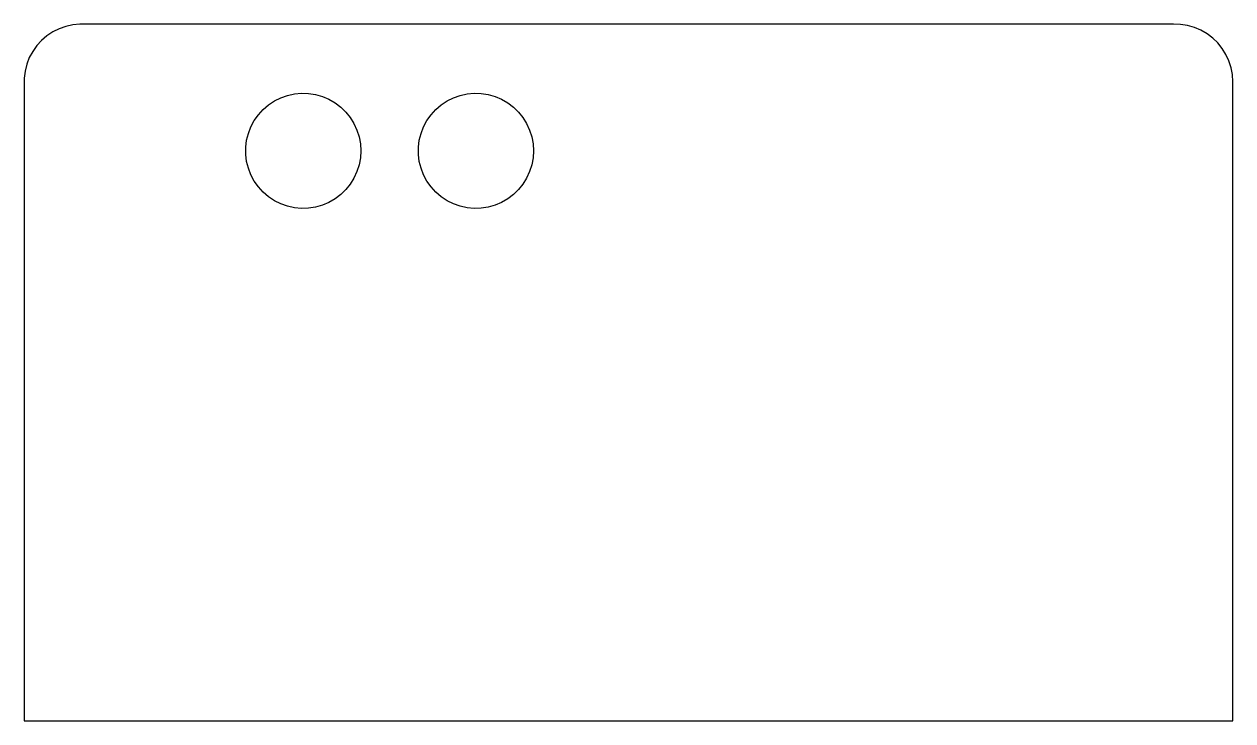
# Model space of a CAD drawing. Header units: metres. Extents: x 1.1 to 85.1, y 5.4 to 53.8.
import ezdxf

# ---------------------------------------------------------------- set-up
doc = ezdxf.new("R2010")
doc.units = ezdxf.units.M

msp = doc.modelspace()

# ---------------------------------------------------------------- linework, layer by layer
for p, q in [((4.97681, 53.7981), (4.48642, 53.7527)), ((80.9768, 53.7981), (4.97681, 53.7981)), ((81.4691, 53.7829), (80.9768, 53.7981)), ((81.9557, 53.7074), (81.4691, 53.7829)), ((2.68945, 52.9921), (2.31546, 52.6716)), ((3.09999, 53.2641), (2.68945, 52.9921)), ((3.54085, 53.4836), (3.09999, 53.2641)), ((4.00534, 53.6473), (3.54085, 53.4836)), ((4.48642, 53.7527), (4.00534, 53.6473)), ((82.4294, 53.5726), (81.9557, 53.7074)), ((82.8829, 53.3806), (82.4294, 53.5726)), ((83.3095, 53.1344), (82.8829, 53.3806)), ((83.7025, 52.8376), (83.3095, 53.1344)), ((1.98367, 52.3077), (1.69913, 51.9057)), ((2.31546, 52.6716), (1.98367, 52.3077)), ((84.056, 52.4948), (83.7025, 52.8376)), ((84.3648, 52.1111), (84.056, 52.4948)), ((84.624, 51.6924), (84.3648, 52.1111)), ((1.46613, 51.4718), (1.28822, 51.0126)), ((1.69913, 51.9057), (1.46613, 51.4718)), ((84.8299, 51.245), (84.624, 51.6924)), ((84.9792, 50.7757), (84.8299, 51.245)), ((1.16811, 50.535), (1.10757, 50.0462)), ((1.28822, 51.0126), (1.16811, 50.535)), ((85.0697, 50.2915), (84.9792, 50.7757)), ((1.10757, 50.0462), (1.10757, 5.39999)), ((85.1, 49.8), (85.0697, 50.2915)), ((85.1, 5.39999), (85.1, 49.8)), ((18.9409, 48.6836), (19.4053, 48.8473)), ((19.4053, 48.8473), (19.8864, 48.9527)), ((19.8864, 48.9527), (20.3768, 48.9981)), ((20.3768, 48.9981), (20.8691, 48.9829)), ((20.8691, 48.9829), (21.3557, 48.9074)), ((21.3557, 48.9074), (21.8294, 48.7726)), ((21.8294, 48.7726), (22.2829, 48.5806)), ((30.9409, 48.6836), (31.4053, 48.8473)), ((31.4053, 48.8473), (31.8864, 48.9527)), ((31.8864, 48.9527), (32.3768, 48.9981)), ((32.3768, 48.9981), (32.8691, 48.9829)), ((32.8691, 48.9829), (33.3557, 48.9074)), ((33.3557, 48.9074), (33.8294, 48.7726)), ((33.8294, 48.7726), (34.2829, 48.5806)), ((17.7155, 47.8716), (18.0895, 48.1921)), ((18.0895, 48.1921), (18.5, 48.4641)), ((18.5, 48.4641), (18.9409, 48.6836)), ((22.2829, 48.5806), (22.7095, 48.3344)), ((22.7095, 48.3344), (23.1025, 48.0376)), ((23.1025, 48.0376), (23.456, 47.6948)), ((29.7155, 47.8716), (30.0895, 48.1921)), ((30.0895, 48.1921), (30.5, 48.4641)), ((30.5, 48.4641), (30.9409, 48.6836)), ((34.2829, 48.5806), (34.7095, 48.3344)), ((34.7095, 48.3344), (35.1025, 48.0376)), ((35.1025, 48.0376), (35.456, 47.6948)), ((16.8661, 46.6718), (17.0991, 47.1057)), ((17.0991, 47.1057), (17.3837, 47.5077)), ((17.3837, 47.5077), (17.7155, 47.8716)), ((23.456, 47.6948), (23.7648, 47.3111)), ((23.7648, 47.3111), (24.024, 46.8924)), ((28.8661, 46.6718), (29.0991, 47.1057)), ((29.0991, 47.1057), (29.3837, 47.5077)), ((29.3837, 47.5077), (29.7155, 47.8716)), ((35.456, 47.6948), (35.7648, 47.3111)), ((35.7648, 47.3111), (36.024, 46.8924)), ((16.5681, 45.735), (16.6882, 46.2126)), ((16.6882, 46.2126), (16.8661, 46.6718)), ((24.024, 46.8924), (24.2299, 46.445)), ((24.2299, 46.445), (24.3792, 45.9756)), ((28.5681, 45.735), (28.6882, 46.2126)), ((28.6882, 46.2126), (28.8661, 46.6718)), ((36.024, 46.8924), (36.2299, 46.445)), ((36.2299, 46.445), (36.3792, 45.9756)), ((16.5076, 45.2462), (16.5681, 45.735)), ((24.3792, 45.9756), (24.4697, 45.4915)), ((24.4697, 45.4915), (24.5, 45)), ((28.5076, 45.2462), (28.5681, 45.735)), ((36.3792, 45.9756), (36.4697, 45.4915)), ((36.4697, 45.4915), (36.5, 45)), ((16.5076, 44.7538), (16.5076, 45.2462)), ((16.5681, 44.265), (16.5076, 44.7538)), ((24.5, 45), (24.4697, 44.5084)), ((28.5076, 44.7538), (28.5076, 45.2462)), ((28.5681, 44.265), (28.5076, 44.7538)), ((36.5, 45), (36.4697, 44.5084)), ((16.6882, 43.7874), (16.5681, 44.265)), ((16.8661, 43.3282), (16.6882, 43.7874)), ((24.3792, 44.0243), (24.2299, 43.555)), ((24.4697, 44.5084), (24.3792, 44.0243)), ((28.6882, 43.7874), (28.5681, 44.265)), ((28.8661, 43.3282), (28.6882, 43.7874)), ((36.3792, 44.0243), (36.2299, 43.555)), ((36.4697, 44.5084), (36.3792, 44.0243)), ((17.0991, 42.8943), (16.8661, 43.3282)), ((17.3837, 42.4923), (17.0991, 42.8943)), ((24.024, 43.1076), (23.7648, 42.6889)), ((24.2299, 43.555), (24.024, 43.1076)), ((29.0991, 42.8943), (28.8661, 43.3282)), ((29.3837, 42.4923), (29.0991, 42.8943)), ((36.024, 43.1076), (35.7648, 42.6889)), ((36.2299, 43.555), (36.024, 43.1076)), ((17.7155, 42.1283), (17.3837, 42.4923)), ((18.0895, 41.8079), (17.7155, 42.1283)), ((23.456, 42.3052), (23.1025, 41.9624)), ((23.7648, 42.6889), (23.456, 42.3052)), ((29.7155, 42.1283), (29.3837, 42.4923)), ((30.0895, 41.8079), (29.7155, 42.1283)), ((35.456, 42.3052), (35.1025, 41.9624)), ((35.7648, 42.6889), (35.456, 42.3052)), ((18.5, 41.5359), (18.0895, 41.8079)), ((18.9409, 41.3164), (18.5, 41.5359)), ((19.4053, 41.1527), (18.9409, 41.3164)), ((21.8294, 41.2274), (21.3557, 41.0926)), ((22.2829, 41.4193), (21.8294, 41.2274)), ((22.7095, 41.6656), (22.2829, 41.4193)), ((23.1025, 41.9624), (22.7095, 41.6656)), ((30.5, 41.5359), (30.0895, 41.8079)), ((30.9409, 41.3164), (30.5, 41.5359)), ((31.4053, 41.1527), (30.9409, 41.3164)), ((33.8294, 41.2274), (33.3557, 41.0926)), ((34.2829, 41.4193), (33.8294, 41.2274)), ((34.7095, 41.6656), (34.2829, 41.4193)), ((35.1025, 41.9624), (34.7095, 41.6656)), ((19.8864, 41.0473), (19.4053, 41.1527)), ((20.3768, 41.0019), (19.8864, 41.0473)), ((20.8691, 41.0171), (20.3768, 41.0019)), ((21.3557, 41.0926), (20.8691, 41.0171)), ((31.8864, 41.0473), (31.4053, 41.1527)), ((32.3768, 41.0019), (31.8864, 41.0473)), ((32.8691, 41.0171), (32.3768, 41.0019)), ((33.3557, 41.0926), (32.8691, 41.0171)), ((1.10757, 5.39999), (85.1, 5.39999))]:
    msp.add_line(p, q)

doc.saveas('drawing.dxf')
